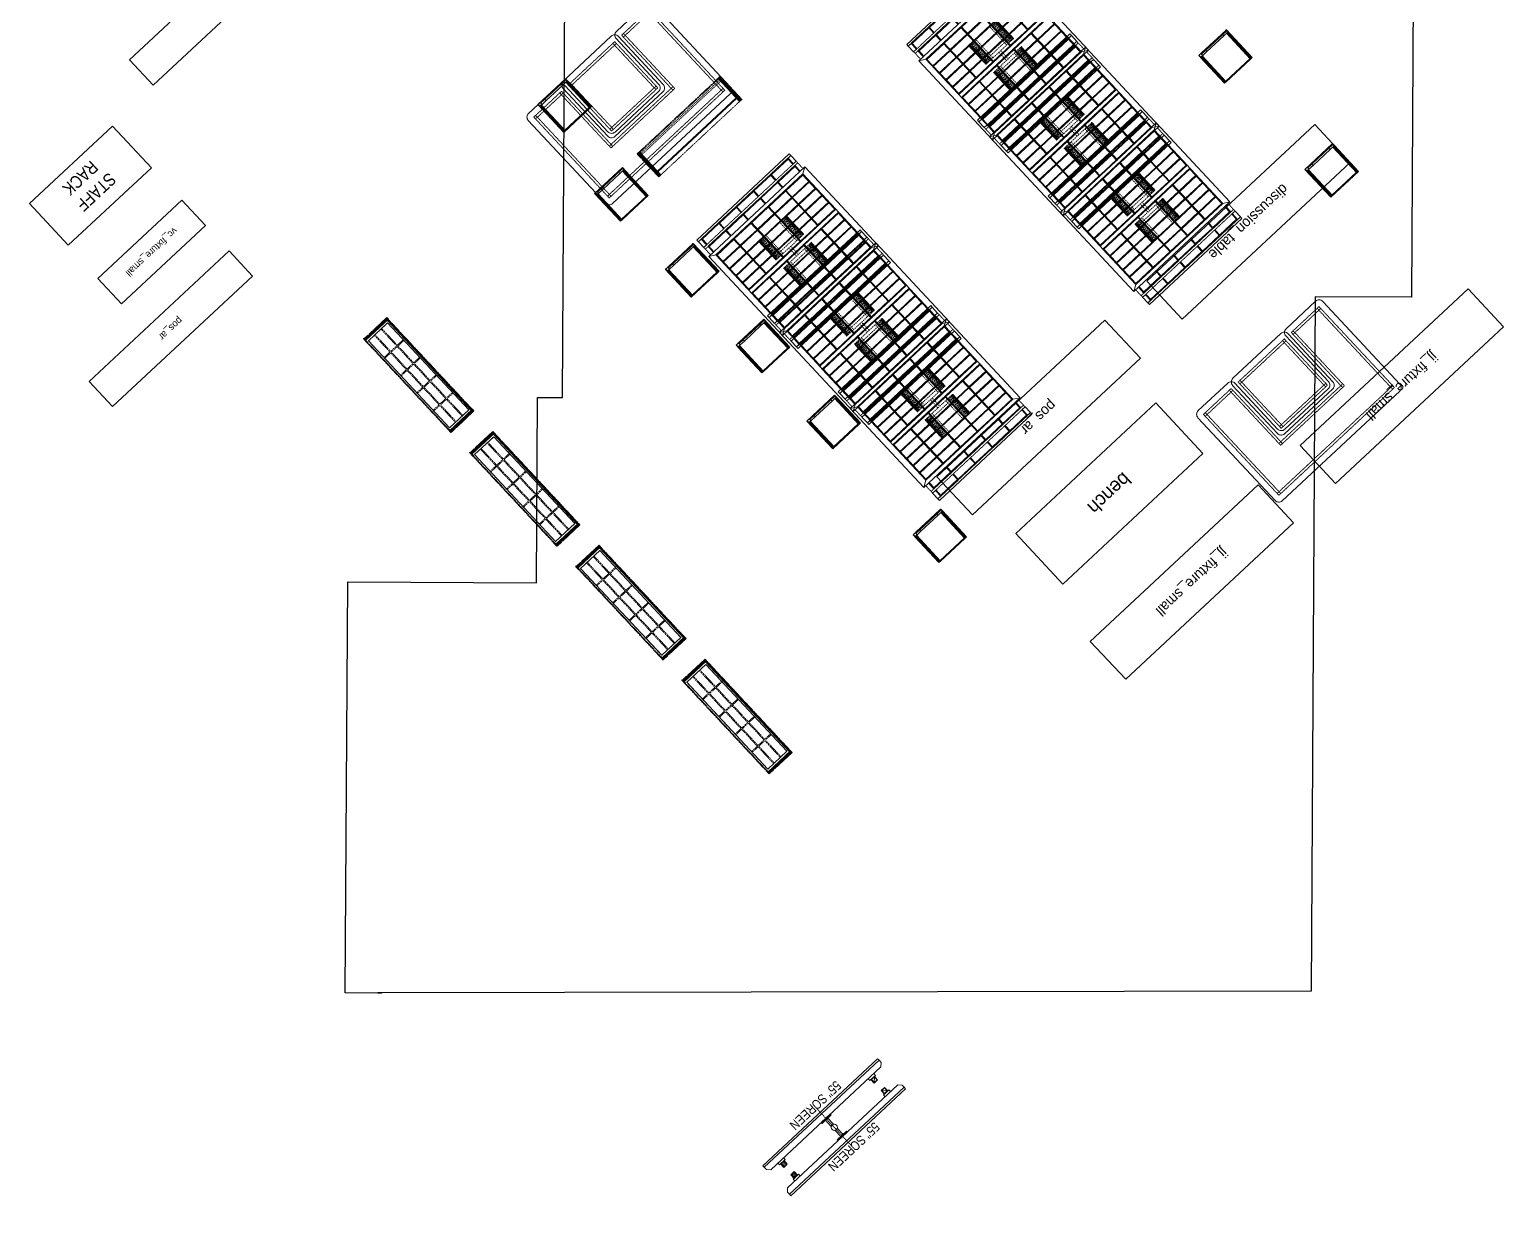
# Model space of a CAD drawing. Header units: metres. Extents: x 4375 to 17286, y -2356 to 13920.
# Drawn here: x 4375 to 16037, y -2356 to 6940 of the extents above; entities that cross this region are included whole.
import ezdxf
from ezdxf.enums import TextEntityAlignment as Align

# ---------------------------------------------------------------- set-up
doc = ezdxf.new("R2010")
doc.units = ezdxf.units.M
for name, pattern in [('a_p6_plan_L18$0$HIDDEN', [0.375, 0.25, -0.125]), ('ACAD_ISO03W100', [30, 12, -18]), ('DASHDOT2', [0.5, 0.25, -0.125, 0, -0.125])]:
    doc.linetypes.add(name, pattern=pattern)
for name, color, linetype in [('FixtureLabels', 2, 'Continuous'), ('Fixtures', 3, 'Continuous'), ('FloorPlan', 1, 'Continuous')]:
    doc.layers.add(name, color=color, linetype=linetype)
for name, color, linetype, lineweight in [('I-LK DIM', 252, 'Continuous', 5), ('I-LK EQPMT', 3, 'Continuous', 18), ('I-LK FF&E', 1, 'Continuous', 9), ('I-LK IT', 3, 'Continuous', 18), ('I-LK TEXT', 31, 'Continuous', 5), ('LN-ELEVATION-1', 81, 'Continuous', 13), ('LN-ELEVATION-2', 103, 'Continuous', 20), ('LN-ELEVATION-3', 125, 'a_p6_plan_L18$0$HIDDEN', 18), ('LN-ELEVATION-4', 145, 'Continuous', 13), ('LN-ELEVATION-5', 167, 'Continuous', 5), ('LN-HATCH', 251, 'Continuous', 0)]:
    doc.layers.add(name, color=color, linetype=linetype, lineweight=lineweight)
doc.styles.add('LK TXT', font='Arial Narrow.ttf')
pattern_1 = [(45, (7858558.917, 3503823.203), (-4.4901280605, 4.4901280605), [])]
pattern_2 = [(45, (4208834.247, 1706614.74), (-4.4901280605, 4.4901280605), [])]
pattern_3 = [(45, (4209134.247, 1706614.74), (-4.4901280605, 4.4901280605), [])]

# ---------------------------------------------------------------- blocks, each defined once
blk = doc.blocks.new('STAFF_RACK_1')
at = {"layer": 'I-LK FF&E'}
blk.add_lwpolyline([(900, 468), (0, 468), (0, 18), (900, 18)], close=True, dxfattribs=at)
at = {"layer": 'I-LK TEXT', "color": 0, "linetype": 'Continuous', "ltscale": 3, "insert": (-98, 361), "char_height": 100, "attachment_point": 1, "style": 'LK TXT'}
blk.add_mtext_dynamic_manual_height_columns('\\pxqc;STAFF\\P RACK', width=1099.49, gutter_width=1, heights=[0], dxfattribs=at)
blk = doc.blocks.new('1010mm vc plan')
at = {"layer": 'LN-HATCH', "ltscale": 0.5}
h = blk.add_hatch(dxfattribs=at)
h.set_pattern_fill('ANSI31', color=256, scale=2)
h.set_pattern_definition([(45, (3761554.586, 1795022.936), (-4.490128061, 4.490128061), [])])
h.paths.add_polyline_path([(-505, 24), (-505, -166), (-499, -166), (-499, -176), (-505, -176), (-505, -220), (-487, -220), (-487, 24)])
h = blk.add_hatch(dxfattribs=at)
h.set_pattern_fill('ANSI31', color=256, scale=2)
h.set_pattern_definition(pattern_1)
h.paths.add_polyline_path([(505, 24), (505, -166), (499, -166), (499, -176), (505, -176), (505, -220), (487, -220), (487, 24)])
h = blk.add_hatch(dxfattribs=at)
h.set_pattern_fill('ANSI31', color=256, scale=2)
h.set_pattern_definition([(45, (7858741.917, 3503823.203), (-4.4901280605, 4.4901280605), [])])
h.paths.add_polyline_path([(-470, -220), (-470, -226), (-505, -226), (-505, -220)])
h = blk.add_hatch(dxfattribs=at)
h.set_pattern_fill('ANSI31', color=256, scale=2)
h.set_pattern_definition(pattern_1)
h.paths.add_polyline_path([(477, -220), (477, -226), (512, -226), (512, -220)])
at = {"layer": 'LN-ELEVATION-1', "ltscale": 0.5}
for points in [[(-505, 24), (-505, -166), (-499, -166), (-499, -176), (-505, -176), (-505, -220), (-487, -220), (-487, 24)], [(487, 12), (-487, 12), (-487, 18), (487, 18)], [(505, 24), (505, -166), (499, -166), (499, -176), (505, -176), (505, -220), (487, -220), (487, 24)], [(-470, -220), (-470, -226), (-505, -226), (-505, -220)], [(470, -220), (470, -226), (505, -226), (505, -220)]]:
    blk.add_lwpolyline(points, close=True, dxfattribs=at)
at = {"layer": 'LN-ELEVATION-2', "ltscale": 0.5}
blk.add_lwpolyline([(470, 0), (-470, 0), (-470, -208), (470, -208)], close=True, dxfattribs=at)
at = {"layer": 'LN-ELEVATION-3', "ltscale": 0.5}
for p, q in [((-487, 24), (487, 24)), ((-470, -220), (470, -220)), ((470, -226), (-470, -226))]:
    blk.add_line(p, q, dxfattribs=at)
for points in [[(-470, 0), (-289, 0), (-289, -64), (-470, -64)], [(-281, 0), (-99, 0), (-99, -64), (-281, -64)], [(-91, 0), (91, 0), (91, -64), (-91, -64)], [(99, 0), (281, 0), (281, -64), (99, -64)], [(289, 0), (470, 0), (470, -64), (289, -64)], [(-470, -136), (-289, -136), (-289, -72), (-470, -72)], [(-281, -72), (-99, -72), (-99, -136), (-281, -136)], [(-91, -72), (91, -72), (91, -136), (-91, -136)], [(99, -72), (281, -72), (281, -136), (99, -136)], [(289, -72), (470, -72), (470, -136), (289, -136)], [(-470, -144), (-289, -144), (-289, -208), (-470, -208)], [(-281, -144), (-99, -144), (-99, -208), (-281, -208)], [(-91, -144), (91, -144), (91, -208), (-91, -208)], [(99, -144), (281, -144), (281, -208), (99, -208)], [(289, -144), (470, -144), (470, -208), (289, -208)]]:
    blk.add_lwpolyline(points, close=True, dxfattribs=at)
blk = doc.blocks.new('VC_FIXTURE_MEDIUM_5')
at = {"layer": 'I-LK FF&E', "xscale": -1}
blk.add_blockref('1010MM VC PLAN', (512, 226), dxfattribs=at)
blk = doc.blocks.new('VC_FIXTURE_MEDIUM_6')
at = {"layer": 'I-LK FF&E', "xscale": -1}
blk.add_blockref('1010MM VC PLAN', (512, 226), dxfattribs=at)
blk = doc.blocks.new('VC_FIXTURE_MEDIUM_7')
at = {"layer": 'I-LK FF&E', "xscale": -1}
blk.add_blockref('1010MM VC PLAN', (512, 226), dxfattribs=at)
blk = doc.blocks.new('VC_FIXTURE_MEDIUM_8')
at = {"layer": 'I-LK FF&E', "xscale": -1}
blk.add_blockref('1010MM VC PLAN', (512, 226), dxfattribs=at)
blk = doc.blocks.new('nesting tables')
at = {"layer": 'LN-ELEVATION-1'}
blk.add_lwpolyline([(315, 487.5), (635, 487.5, -0.4142136), (675, 447.5), (675, -447.5, -0.4142136), (635, -487.5), (-635, -487.5, -0.4142136), (-675, -447.5), (-675, 447.5, -0.4142136), (-635, 487.5), (-315, 487.5, -0.4142136), (-275, 447.5), (-275, -47.5, 0.4142136), (-235, -87.5), (235, -87.5, 0.4142136), (275, -47.5), (275, 447.5, -0.4142136)], format="xyb", close=True, dxfattribs=at)
at = {"layer": 'LN-ELEVATION-2', "color": 0, "linetype": 'ByBlock', "lineweight": -2}
blk.add_lwpolyline([(-300, 447.5), (-300, -72.5, 0.4142136), (-260, -112.5), (260, -112.5, 0.4142136), (300, -72.5), (300, 447.5, 0.4142136), (260, 487.5), (-260, 487.5, 0.4142136)], format="xyb", close=True, dxfattribs=at)
at = {"layer": 'LN-ELEVATION-3'}
for points in [[(325, 437.5), (625, 437.5), (625, -437.5), (-625, -437.5), (-625, 437.5), (-325, 437.5), (-325, -137.5), (325, -137.5)], [(-605, 417.5), (-605, 437.5), (-625, 437.5), (-625, 417.5)], [(345, 417.5), (605, 417.5), (605, -417.5), (-605, -417.5), (-605, 417.5), (-345, 417.5), (-345, -157.5), (345, -157.5)], [(-325, 437.5), (-325, 417.5), (-345, 417.5), (-345, 437.5)], [(-250, 437.5), (-250, -62.5), (250, -62.5), (250, 437.5)], [(-230, 417.5), (-230, 437.5), (-250, 437.5), (-250, 417.5)], [(-230, 417.5), (-230, -42.5), (230, -42.5), (230, 417.5)], [(230, 417.5), (230, 437.5), (250, 437.5), (250, 417.5)], [(345, 417.5), (345, 437.5), (325, 437.5), (325, 417.5)], [(605, 417.5), (605, 437.5), (625, 437.5), (625, 417.5)], [(-230, -42.5), (-230, -62.5), (-250, -62.5), (-250, -42.5)], [(230, -42.5), (230, -62.5), (250, -62.5), (250, -42.5)], [(-325, -137.5), (-325, -157.5), (-345, -157.5), (-345, -137.5)], [(325, -137.5), (325, -157.5), (345, -157.5), (345, -137.5)], [(-605, -417.5), (-605, -437.5), (-625, -437.5), (-625, -417.5)], [(605, -417.5), (605, -437.5), (625, -437.5), (625, -417.5)]]:
    blk.add_lwpolyline(points, close=True, dxfattribs=at)
blk = doc.blocks.new('SOFA_6')
at = {"layer": 'I-LK FF&E', "rotation": 180}
blk.add_blockref('NESTING TABLES', (675, 487.5), dxfattribs=at)
blk = doc.blocks.new('mirror unit see thru')
at = {"layer": 'LN-HATCH', "ltscale": 0.5}
h = blk.add_hatch(dxfattribs=at)
h.set_pattern_fill('ANSI31', color=256, scale=2)
h.set_pattern_definition([(45, (4060070.797, 1708569.446), (-4.4901280605, 4.4901280605), [])])
h.paths.add_polyline_path([(-150, 0), (-132, 0), (-132, -279), (-150, -279)])
h.paths.add_polyline_path([(-132, -6), (132, -6), (132, 0), (-132, 0)])
h.paths.add_polyline_path([(150, 0), (132, 0), (132, -279), (150, -279)])
at = {"layer": 'Defpoints'}
blk.add_lwpolyline([(150, -300), (-150, -300), (-150, 0), (150, 0)], close=True, dxfattribs=at)
at = {"layer": 'LN-ELEVATION-1'}
for points in [[(-150, 0), (-132, 0), (-132, -279), (-150, -279)], [(-132, -6), (132, -6), (132, 0), (-132, 0)], [(150, 0), (132, 0), (132, -279), (150, -279)], [(-103, -293), (-103, -279), (-148, -279), (-148, -300), (-139, -300), (-139, -298.5), (-146.5, -298.5), (-146.5, -293)], [(80, -293), (80, -279), (125, -279), (125, -300), (116, -300), (116, -298.5), (123.5, -298.5), (123.5, -293)], [(142, -300), (142, -298.5), (146.5, -298.5), (146.5, -280.5), (125, -280.5), (125, -279), (148, -279), (148, -300)]]:
    blk.add_lwpolyline(points, close=True, dxfattribs=at)
at = {"layer": 'LN-ELEVATION-2', "color": 4, "lineweight": 0}
blk.add_lwpolyline([(-146.5, -293), (123.5, -293), (123.5, -298.5), (-146.5, -298.5)], close=True, dxfattribs=at)
at = {"layer": 'LN-ELEVATION-2'}
blk.add_lwpolyline([(-103, -293), (80, -293), (80, -279), (-103, -279)], close=True, dxfattribs=at)
at = {"layer": 'LN-ELEVATION-4', "ltscale": 0.5}
blk.add_line((116, -300), (-139, -300), dxfattribs=at)
blk = doc.blocks.new('MIRROR_2')
at = {"layer": 'I-LK FF&E'}
blk.add_blockref('MIRROR UNIT SEE THRU', (150, 300), dxfattribs=at)
blk = doc.blocks.new('jj 900')
at = {"layer": 'LN-HATCH', "ltscale": 0.5}
h = blk.add_hatch(dxfattribs=at)
h.set_pattern_fill('ANSI31', color=256, scale=50)
h.set_pattern_definition([(45, (0, 0), (-4.419417, 4.419417), [])])
h.paths.add_polyline_path([(-912, 0), (-912, -190), (-906, -190), (-906, -200), (-912, -200), (-912, -244), (-887, -244), (-887, 0)])
h = blk.add_hatch(dxfattribs=at)
h.set_pattern_fill('ANSI31', color=256, scale=2)
h.set_pattern_definition(pattern_2)
h.paths.add_polyline_path([(-12, 0), (-12, -190), (-18, -190), (-18, -200), (-12, -200), (-12, -244), (-37, -244), (-37, 0)])
h = blk.add_hatch(dxfattribs=at)
h.set_pattern_fill('ANSI31', color=256, scale=2)
h.set_pattern_definition(pattern_3)
h.paths.add_polyline_path([(-37, -40), (-887, -40), (-887, -34), (-37, -34)])
h = blk.add_hatch(dxfattribs=at)
h.set_pattern_fill('ANSI31', color=256, scale=2)
h.set_pattern_definition(pattern_3)
h.paths.add_polyline_path([(-877, -244), (-877, -250), (-912, -250), (-912, -244)])
h = blk.add_hatch(dxfattribs=at)
h.set_pattern_fill('ANSI31', color=256, scale=2)
h.set_pattern_definition(pattern_2)
h.paths.add_polyline_path([(-47, -244), (-47, -250), (-12, -250), (-12, -244)])
at = {"layer": 'LN-ELEVATION-1', "ltscale": 0.5}
for points in [[(-912, 0), (-912, -190), (-906, -190), (-906, -200), (-912, -200), (-912, -244), (-887, -244), (-887, 0)], [(-12, 0), (-12, -190), (-18, -190), (-18, -200), (-12, -200), (-12, -244), (-37, -244), (-37, 0)], [(-37, -40), (-887, -40), (-887, -34), (-37, -34)], [(-877, -244), (-877, -250), (-912, -250), (-912, -244)], [(-47, -244), (-47, -250), (-12, -250), (-12, -244)]]:
    blk.add_lwpolyline(points, close=True, dxfattribs=at)
at = {"layer": 'LN-ELEVATION-3', "ltscale": 0.5}
for p, q in [((-887, 0), (-37, 0)), ((-877, -244), (-47, -244)), ((-47, -250), (-877, -250))]:
    blk.add_line(p, q, dxfattribs=at)
at = {"layer": 'LN-ELEVATION-4', "linetype": 'ACAD_ISO03W100', "ltscale": 0.05}
blk.add_lwpolyline([(-887, -220), (-37, -220), (-37, -232), (-887, -232)], close=True, dxfattribs=at)
blk = doc.blocks.new('JJ_FIXTURE_MEDIUM_1')
at = {"layer": 'I-LK FF&E'}
blk.add_blockref('JJ 900', (912, 250), dxfattribs=at)
blk = doc.blocks.new('MIRROR_4')
at = {"layer": 'I-LK FF&E'}
blk.add_blockref('MIRROR UNIT SEE THRU', (150, 300), dxfattribs=at)
blk = doc.blocks.new('euro mirror')
at = {"layer": 'LN-ELEVATION-4', "linetype": 'ACAD_ISO03W100', "ltscale": 0.1}
blk.add_lwpolyline([(0, 47), (0, -41), (-20, -41), (-20, 47)], close=True, dxfattribs=at)
at = {"layer": 'LN-ELEVATION-5', "linetype": 'ACAD_ISO03W100', "ltscale": 0.1}
for p, q in [((-160, 247), (-160, 47)), ((-160, 247), (-160, 47)), ((-159, 247), (-159, 47)), ((-159, 247), (-159, 47)), ((-158, 247), (-158, 47)), ((-158, 247), (-158, 47)), ((-157, 247), (-157, 47)), ((-156, 247), (-156, 47)), ((-154, 247), (-154, 47)), ((-151, 247), (-151, 47)), ((-146, 247), (-146, 47)), ((-141, 247), (-141, 47)), ((-135, 247), (-135, 47)), ((-128, 247), (-128, 47)), ((-120, 247), (-120, 47)), ((-111, 247), (-111, 47)), ((-102, 247), (-102, 47)), ((-85, 247), (-85, 47)), ((65, 247), (65, 47)), ((82, 247), (82, 47)), ((91, 247), (91, 47)), ((100, 247), (100, 47)), ((108, 247), (108, 47)), ((115, 247), (115, 47)), ((121, 247), (121, 47)), ((126, 247), (126, 47)), ((131, 247), (131, 47)), ((134, 247), (134, 47)), ((136, 247), (136, 47)), ((137, 247), (137, 47)), ((138, 247), (138, 47)), ((138, 247), (138, 47)), ((139, 247), (139, 47)), ((139, 247), (139, 47)), ((140, 247), (140, 47)), ((140, 247), (140, 47)), ((-160, -41), (-160, -241)), ((-160, -41), (-160, -241)), ((-159, -41), (-159, -241)), ((-159, -41), (-159, -241)), ((-158, -41), (-158, -241)), ((-158, -41), (-158, -241)), ((-157, -41), (-157, -241)), ((-156, -41), (-156, -241)), ((-154, -41), (-154, -241)), ((-151, -41), (-151, -241)), ((-146, -41), (-146, -241)), ((-141, -41), (-141, -241)), ((-135, -41), (-135, -241)), ((-128, -41), (-128, -241)), ((-120, -41), (-120, -241)), ((-111, -41), (-111, -241)), ((-102, -41), (-102, -241)), ((-85, -41), (-85, -241)), ((65, -41), (65, -241)), ((82, -41), (82, -241)), ((91, -41), (91, -241)), ((100, -41), (100, -241)), ((108, -41), (108, -241)), ((115, -41), (115, -241)), ((121, -41), (121, -241)), ((126, -41), (126, -241)), ((131, -41), (131, -241)), ((134, -41), (134, -241)), ((136, -41), (136, -241)), ((137, -41), (137, -241)), ((138, -41), (138, -241)), ((138, -41), (138, -241)), ((139, -41), (139, -241)), ((139, -41), (139, -241)), ((140, -41), (140, -241)), ((140, -41), (140, -241))]:
    blk.add_line(p, q, dxfattribs=at)
for points in [[(140, 73), (140, 247), (-160, 247), (-160, 73)], [(140, -67), (140, -241), (-160, -241), (-160, -67)]]:
    blk.add_lwpolyline(points, dxfattribs=at)
for points in [[(140, 73), (140, 47), (-160, 47), (-160, 73)], [(140, -41), (140, -67), (-160, -67), (-160, -41)]]:
    blk.add_lwpolyline(points, close=True, dxfattribs=at)
blk = doc.blocks.new('eurocenter 1040')
at = {"layer": 'LN-ELEVATION-1'}
for points in [[(-470, -327), (470, -327), (470, 468), (-470, 468)], [(-470, 85), (470, 85), (470, 468), (-470, 468)], [(-283, 85), (-277, 85), (-277, 468), (-283, 468)], [(-96, 85), (-90, 85), (-90, 468), (-96, 468)], [(90, 85), (96, 85), (96, 468), (90, 468)], [(277, 85), (283, 85), (283, 468), (277, 468)], [(-470, 387), (-283, 387), (-283, 393), (-470, 393)], [(-277, 387), (-96, 387), (-96, 393), (-277, 393)], [(-90, 387), (90, 387), (90, 393), (-90, 393)], [(96, 387), (277, 387), (277, 393), (96, 393)], [(283, 387), (470, 387), (470, 393), (283, 393)], [(-470, 311), (-283, 311), (-283, 317), (-470, 317)], [(-470, 236), (-283, 236), (-283, 242), (-470, 242)], [(-277, 311), (-96, 311), (-96, 317), (-277, 317)], [(-277, 236), (-96, 236), (-96, 242), (-277, 242)], [(-90, 311), (90, 311), (90, 317), (-90, 317)], [(-90, 236), (90, 236), (90, 242), (-90, 242)], [(96, 311), (277, 311), (277, 317), (96, 317)], [(96, 236), (277, 236), (277, 242), (96, 242)], [(283, 311), (470, 311), (470, 317), (283, 317)], [(283, 236), (470, 236), (470, 242), (283, 242)], [(-470, 160), (-283, 160), (-283, 166), (-470, 166)], [(-277, 160), (-96, 160), (-96, 166), (-277, 166)], [(-90, 160), (90, 160), (90, 166), (-90, 166)], [(96, 160), (277, 160), (277, 166), (96, 166)], [(283, 160), (470, 160), (470, 166), (283, 166)], [(-470, 85), (470, 85), (470, 55), (-470, 55)], [(-470, 55), (470, 55), (470, -327), (-470, -327)], [(-283, 55), (-277, 55), (-277, -327), (-283, -327)], [(-96, 55), (-90, 55), (-90, -327), (-96, -327)], [(90, 55), (96, 55), (96, -327), (90, -327)], [(277, 55), (283, 55), (283, -327), (277, -327)], [(-470, -20), (-283, -20), (-283, -26), (-470, -26)], [(-470, -96), (-283, -96), (-283, -102), (-470, -102)], [(-277, -20), (-96, -20), (-96, -26), (-277, -26)], [(-277, -96), (-96, -96), (-96, -102), (-277, -102)], [(-90, -20), (90, -20), (90, -26), (-90, -26)], [(-90, -96), (90, -96), (90, -102), (-90, -102)], [(96, -20), (277, -20), (277, -26), (96, -26)], [(96, -96), (277, -96), (277, -102), (96, -102)], [(283, -20), (470, -20), (470, -26), (283, -26)], [(283, -96), (470, -96), (470, -102), (283, -102)], [(-470, -171), (-283, -171), (-283, -177), (-470, -177)], [(-277, -171), (-96, -171), (-96, -177), (-277, -177)], [(-90, -171), (90, -171), (90, -177), (-90, -177)], [(96, -171), (277, -171), (277, -177), (96, -177)], [(283, -171), (470, -171), (470, -177), (283, -177)], [(-470, -246), (-283, -246), (-283, -252), (-470, -252)], [(-277, -246), (-96, -246), (-96, -252), (-277, -252)], [(-90, -246), (90, -246), (90, -252), (-90, -252)], [(96, -246), (277, -246), (277, -252), (96, -252)], [(283, -246), (470, -246), (470, -252), (283, -252)]]:
    blk.add_lwpolyline(points, close=True, dxfattribs=at)
for points in [[(-283, 462), (-464, 462), (-464, 317)], [(-96, 462), (-277, 462)], [(90, 462), (-90, 462)], [(277, 462), (96, 462)], [(464, 317), (464, 462), (283, 462)], [(-464, 311), (-464, 242)], [(-464, 236), (-464, 166)], [(464, 242), (464, 311)], [(464, 166), (464, 236)], [(-464, 160), (-464, 91), (-283, 91)], [(283, 91), (464, 91), (464, 160)], [(-464, -20), (-464, 49), (-283, 49)], [(-277, 91), (-96, 91)], [(-277, 49), (-96, 49)], [(-90, 91), (90, 91)], [(-90, 49), (90, 49)], [(96, 91), (277, 91)], [(96, 49), (277, 49)], [(283, 49), (464, 49), (464, -20)], [(-464, -96), (-464, -26)], [(-464, -171), (-464, -102)], [(464, -26), (464, -96)], [(464, -102), (464, -171)], [(-283, -321), (-464, -321), (-464, -177)], [(464, -177), (464, -321), (283, -321)], [(-96, -321), (-277, -321)], [(90, -321), (-90, -321)], [(277, -321), (96, -321)]]:
    blk.add_lwpolyline(points, dxfattribs=at)
at = {"layer": 'LN-ELEVATION-2'}
blk.add_lwpolyline([(-520, -357), (520, -357), (520, 498), (-520, 498)], close=True, dxfattribs=at)
for points in [[(-470, 468), (-520, 498)], [(470, 468), (520, 498)], [(-470, -327), (-520, -357)], [(470, -327), (520, -357)]]:
    blk.add_lwpolyline(points, dxfattribs=at)
at = {"layer": 'LN-ELEVATION-3'}
for points in [[(-500, 560), (500, 560), (500, 578), (-500, 578)], [(-500, 498), (-470, 498), (-470, 560), (-500, 560)], [(470, 498), (500, 498), (500, 560), (470, 560)], [(-500, -357), (-470, -357), (-470, -419), (-500, -419)], [(-500, -419), (500, -419), (500, -437), (-500, -437)], [(470, -357), (500, -357), (500, -419), (470, -419)]]:
    blk.add_lwpolyline(points, close=True, dxfattribs=at)
at = {"layer": 'LN-ELEVATION-4'}
for points in [[(-500, 640), (500, 640), (500, 658), (-500, 658)], [(-500, 578), (-470, 578), (-470, 640), (-500, 640)], [(470, 578), (500, 578), (500, 640), (470, 640)], [(-470, 498), (-464, 498), (-464, 560), (-470, 560)], [(-464, 554), (-283, 554), (-283, 560), (-464, 560)], [(-283, 498), (-277, 498), (-277, 560), (-283, 560)], [(-277, 554), (-96, 554), (-96, 560), (-277, 560)], [(-96, 498), (-90, 498), (-90, 560), (-96, 560)], [(-90, 554), (90, 554), (90, 560), (-90, 560)], [(90, 498), (96, 498), (96, 560), (90, 560)], [(96, 554), (277, 554), (277, 560), (96, 560)], [(277, 498), (283, 498), (283, 560), (277, 560)], [(283, 554), (464, 554), (464, 560), (283, 560)], [(464, 498), (470, 498), (470, 560), (464, 560)], [(-500, -437), (-470, -437), (-470, -499), (-500, -499)], [(-470, -357), (-464, -357), (-464, -419), (-470, -419)], [(-464, -413), (-283, -413), (-283, -419), (-464, -419)], [(-283, -357), (-277, -357), (-277, -419), (-283, -419)], [(-277, -413), (-96, -413), (-96, -419), (-277, -419)], [(-96, -357), (-90, -357), (-90, -419), (-96, -419)], [(-90, -413), (90, -413), (90, -419), (-90, -419)], [(90, -357), (96, -357), (96, -419), (90, -419)], [(96, -413), (277, -413), (277, -419), (96, -419)], [(277, -357), (283, -357), (283, -419), (277, -419)], [(283, -413), (464, -413), (464, -419), (283, -419)], [(464, -357), (470, -357), (470, -419), (464, -419)], [(470, -437), (500, -437), (500, -499), (470, -499)], [(-500, -499), (500, -499), (500, -517), (-500, -517)]]:
    blk.add_lwpolyline(points, close=True, dxfattribs=at)
at = {"layer": 'LN-ELEVATION-5'}
for points in [[(-470, 578), (-464, 578), (-464, 640), (-470, 640)], [(-464, 634), (-283, 634), (-283, 640), (-464, 640)], [(-283, 578), (-277, 578), (-277, 640), (-283, 640)], [(-277, 634), (-96, 634), (-96, 640), (-277, 640)], [(-96, 578), (-90, 578), (-90, 640), (-96, 640)], [(-90, 634), (90, 634), (90, 640), (-90, 640)], [(90, 578), (96, 578), (96, 640), (90, 640)], [(96, 634), (277, 634), (277, 640), (96, 640)], [(277, 578), (283, 578), (283, 640), (277, 640)], [(283, 634), (464, 634), (464, 640), (283, 640)], [(464, 578), (470, 578), (470, 640), (464, 640)], [(-470, -437), (-464, -437), (-464, -499), (-470, -499)], [(-283, -437), (-277, -437), (-277, -499), (-283, -499)], [(-96, -437), (-90, -437), (-90, -499), (-96, -499)], [(90, -437), (96, -437), (96, -499), (90, -499)], [(277, -437), (283, -437), (283, -499), (277, -499)], [(464, -437), (470, -437), (470, -499), (464, -499)], [(-464, -493), (-283, -493), (-283, -499), (-464, -499)], [(-277, -493), (-96, -493), (-96, -499), (-277, -499)], [(-90, -493), (90, -493), (90, -499), (-90, -499)], [(96, -493), (277, -493), (277, -499), (96, -499)], [(283, -493), (464, -493), (464, -499), (283, -499)]]:
    blk.add_lwpolyline(points, close=True, dxfattribs=at)
at = {"layer": 'I-LK DIM'}
blk.add_blockref('EURO MIRROR', (10, 67), dxfattribs=at)
blk = doc.blocks.new('EURO_CENTRE_1')
at = {"layer": 'I-LK FF&E'}
blk.add_blockref('EUROCENTER 1040', (520, 517), dxfattribs=at)
blk = doc.blocks.new('EURO_CENTRE_2')
at = {"layer": 'I-LK FF&E'}
blk.add_blockref('EUROCENTER 1040', (520, 517), dxfattribs=at)
blk = doc.blocks.new('MIRROR_6')
at = {"layer": 'I-LK FF&E'}
blk.add_blockref('MIRROR UNIT SEE THRU', (150, 300), dxfattribs=at)
blk = doc.blocks.new('EURO_CENTRE_3')
at = {"layer": 'I-LK FF&E'}
blk.add_blockref('EUROCENTER 1040', (520, 517), dxfattribs=at)
blk = doc.blocks.new('EURO_CENTRE_4')
at = {"layer": 'I-LK FF&E'}
blk.add_blockref('EUROCENTER 1040', (520, 517), dxfattribs=at)
blk = doc.blocks.new('MIRROR_8')
at = {"layer": 'I-LK FF&E'}
blk.add_blockref('MIRROR UNIT SEE THRU', (150, 300), dxfattribs=at)
blk = doc.blocks.new('EURO_CENTRE_5')
at = {"layer": 'I-LK FF&E'}
blk.add_blockref('EUROCENTER 1040', (520, 517), dxfattribs=at)
blk = doc.blocks.new('EURO_CENTRE_6')
at = {"layer": 'I-LK FF&E'}
blk.add_blockref('EUROCENTER 1040', (520, 517), dxfattribs=at)
blk = doc.blocks.new('MIRROR_9')
at = {"layer": 'I-LK FF&E'}
blk.add_blockref('MIRROR UNIT SEE THRU', (150, 300), dxfattribs=at)
blk = doc.blocks.new('MIRROR_10')
at = {"layer": 'I-LK FF&E'}
blk.add_blockref('MIRROR UNIT SEE THRU', (150, 300), dxfattribs=at)
blk = doc.blocks.new('MIRROR_11')
at = {"layer": 'I-LK FF&E'}
blk.add_blockref('MIRROR UNIT SEE THRU', (150, 300), dxfattribs=at)
blk = doc.blocks.new('MIRROR_12')
at = {"layer": 'I-LK FF&E'}
blk.add_blockref('MIRROR UNIT SEE THRU', (150, 300), dxfattribs=at)
blk = doc.blocks.new('SOFA_7')
at = {"layer": 'I-LK FF&E', "rotation": 180}
blk.add_blockref('NESTING TABLES', (675, 487.5), dxfattribs=at)
blk = doc.blocks.new('it 55inch tv')
at = {"layer": 'I-LK EQPMT', "ltscale": 12}
for p, q in [((2111559, 1135690), (2111583, 1135690)), ((2111583, 1135690), (2111608, 1135666)), ((2111608, 1134474), (2111608, 1135666)), ((2111608, 1135588), (2111627, 1135588)), ((2111627, 1135588), (2111627, 1135529)), ((2111627, 1135529), (2111608, 1135529)), ((2111627, 1134611), (2111608, 1134611)), ((2111627, 1134611), (2111627, 1134552)), ((2111608, 1134552), (2111627, 1134552)), ((2111559, 1134449), (2111583, 1134449)), ((2111583, 1134449), (2111608, 1134474))]:
    blk.add_line(p, q, dxfattribs=at)
at = {"layer": 'I-LK EQPMT'}
for p, q in [((2111662, 1135543), (2111631, 1135574)), ((2111662, 1135574), (2111631, 1135543)), ((2111662, 1134597), (2111631, 1134566))]:
    blk.add_line(p, q, dxfattribs=at)
at = {"layer": 'I-LK EQPMT', "ltscale": 12}
blk.add_lwpolyline([(2111543, 1135690), (2111559, 1135690), (2111559, 1134449), (2111543, 1134449)], close=True, dxfattribs=at)
at = {"layer": 'I-LK EQPMT'}
for points in [[(2111627, 1135578), (2111627, 1135540), (2111665, 1135540), (2111665, 1135578)], [(2111631, 1135574), (2111631, 1135543), (2111662, 1135543), (2111662, 1135574)], [(2111627, 1134563), (2111627, 1134601), (2111665, 1134601), (2111665, 1134563)], [(2111631, 1134566), (2111631, 1134597), (2111662, 1134597), (2111662, 1134566)]]:
    blk.add_lwpolyline(points, close=True, dxfattribs=at)
blk = doc.blocks.new('SCREEN_55_1')
at = {"layer": 'I-LK IT', "color": 1, "linetype": 'DASHDOT2', "ltscale": 3}
blk.add_line((621, 23), (621, 512), dxfattribs=at)
at = {"layer": 'I-LK IT'}
for points in [[(671, 365), (571, 365), (571, 355), (671, 355)], [(671, 170), (571, 170), (571, 180), (671, 180)]]:
    blk.add_lwpolyline(points, close=True, dxfattribs=at)
for points in [[(633, 289), (633, 355), (608, 355), (608, 289, -0.267949), (633, 289, 1)], [(633, 246), (633, 180), (608, 180), (608, 246, 0.267949), (633, 246, -1)]]:
    blk.add_lwpolyline(points, format="xyb", dxfattribs=at)
at = {"layer": 'I-LK IT', "color": 1}
blk.add_circle((621, 268), 25, dxfattribs=at)
at = {"layer": 'I-LK IT', "rotation": 270}
blk.add_blockref('IT 55INCH TV', (-1134449, 2111973), dxfattribs=at)
at = {"layer": 'I-LK IT', "xscale": -1, "rotation": 270}
blk.add_blockref('IT 55INCH TV', (-1134449, -2111438), dxfattribs=at)
at = {"layer": 'I-LK TEXT', "color": 0, "linetype": 'Continuous', "ltscale": 3, "char_height": 75, "width": 783.96, "attachment_point": 5, "style": 'LK TXT'}
for insert in [(612, 486), (612, 39)]:
    blk.add_mtext('\\pxqc,t3;55" SCREEN', dxfattribs=dict(at, insert=insert))

msp = doc.modelspace()

# ---------------------------------------------------------------- linework, layer by layer
at = {"layer": 'Fixtures'}
for points in [[(7381, 8764), (5167, 6699), (5353, 6499), (7568, 8564)], [(14545, 6187), (13216, 4948), (13496, 4648), (14825, 5887)], [(5581, 5589), (4916, 4969), (5103, 4769), (5767, 5389)], [(5954, 5189), (4847, 4156), (5033, 3956), (6140, 4989)], [(15757, 4887), (14429, 3648), (14709, 3348), (16037, 4587)], [(12884, 4639), (11555, 3400), (11835, 3100), (13164, 4339)], [(13286, 3985), (12179, 2953), (12552, 2553), (13659, 3585)], [(14097, 3338), (12768, 2099), (13048, 1799), (14376, 3038)]]:
    msp.add_lwpolyline(points, close=True, dxfattribs=at)
at = {"layer": 'FloorPlan'}
msp.add_lwpolyline([(15352, 12425), (15308, 4822), (15308, 4822), (15308, 4822), (15308, 4822), (15308, 4822), (15308, 4822), (15308, 4822), (15308, 4822), (15308, 4821), (15307, 4821), (15307, 4821), (15307, 4821), (15307, 4821), (15307, 4821), (15307, 4821), (15307, 4821), (15307, 4821), (15307, 4821), (15307, 4821), (15307, 4821), (15307, 4821), (14546, 4826), (14515, -666), (14515, -666), (14515, -666), (14515, -666), (14515, -666), (14515, -667), (14515, -667), (14514, -667), (14514, -667), (14514, -667), (14514, -667), (14514, -667), (14514, -667), (14514, -667), (14514, -667), (14514, -667), (14514, -667), (14514, -667), (14514, -667), (14514, -667), (7132, -682), (7158, -682), (7158, -682), (7158, -682), (7158, -682), (7158, -682), (7159, -682), (7159, -682), (7159, -682), (7159, -682), (7159, -682), (7159, -682), (7159, -682), (7159, -683), (7159, -683), (7159, -683), (7159, -683), (7159, -683), (7159, -683), (7159, -683), (7159, -683), (7159, -683), (7159, -683), (7159, -683), (7159, -684), (7159, -684), (7159, -684), (7159, -684), (7159, -684), (7158, -684), (7158, -684), (7158, -684), (7158, -684), (7158, -684), (6875, -682), (6875, -682), (6875, -682), (6875, -682), (6875, -682), (6875, -682), (6875, -682), (6875, -682), (6875, -682), (6875, -682), (6875, -682), (6875, -682), (6875, -682), (6875, -682), (6875, -682), (6875, -682), (6875, -682), (6875, -682), (6875, -682), (6875, -682), (6875, -682), (6874, -682), (6874, -682), (6874, -682), (6874, -682), (6874, -682), (6874, -682), (6874, -682), (6874, -682), (6874, -682), (6874, -682), (6874, -682), (6874, -682), (6874, -682), (6874, -682), (6874, -682), (6874, -682), (6874, -682), (6874, -682), (6874, -682), (6874, -682), (6874, -682), (6874, -682), (6874, -682), (6874, -682), (6874, -682), (6874, -682), (6874, -682), (6874, -682), (6874, -682), (6874, -682), (6874, -682), (6874, -682), (6874, -682), (6874, -682), (6874, -682), (6874, -682), (6874, -682), (6874, -681), (6874, -681), (6874, -681), (6874, -681), (6874, -681), (6874, -681), (6874, -681), (6874, -681), (6874, -681), (6874, -681), (6874, -681), (6874, -681), (6893, 2569), (6893, 2569), (6893, 2569), (6893, 2569), (6893, 2570), (6893, 2570), (6893, 2570), (6893, 2570), (6893, 2570), (6893, 2570), (6893, 2570), (6893, 2570), (6893, 2570), (6893, 2570), (6894, 2570), (6894, 2570), (6894, 2570), (6894, 2570), (8386, 2562), (8394, 4028), (8394, 4028), (8394, 4028), (8394, 4029), (8394, 4029), (8395, 4029), (8395, 4029), (8395, 4029), (8395, 4029), (8395, 4029), (8395, 4029), (8395, 4029), (8395, 4029), (8395, 4029), (8395, 4029), (8395, 4029), (8395, 4029), (8395, 4029), (8592, 4028), (8629, 10411)], dxfattribs=at)

# ---------------------------------------------------------------- block references
for name, p, rotation in [('EURO_CENTRE_1', (12062, 7518), -137), ('SOFA_6', (9282, 7170), -137), ('EURO_CENTRE_3', (12621, 6918), -137), ('MIRROR_9', (13845, 6938), -137), ('MIRROR_2', (8617, 6550), -137), ('JJ_FIXTURE_MEDIUM_1', (9841, 6570), -137), ('EURO_CENTRE_5', (13181, 6318), -137), ('STAFF_RACK_1', (5021, 6189), -137), ('EURO_CENTRE_2', (10401, 5970), -137), ('MIRROR_11', (14685, 6037), -137), ('MIRROR_4', (9066, 5847), -137), ('EURO_CENTRE_4', (10961, 5369), -137), ('MIRROR_6', (9626, 5247), -137), ('SOFA_7', (14580, 4818), -137), ('VC_FIXTURE_MEDIUM_5', (7015, 4495), -47), ('EURO_CENTRE_6', (11520, 4769), -137), ('MIRROR_8', (10185, 4647), -137), ('MIRROR_10', (10745, 4047), -137), ('VC_FIXTURE_MEDIUM_6', (7854, 3595), -47), ('MIRROR_12', (11585, 3146), -137), ('VC_FIXTURE_MEDIUM_7', (8694, 2695), -47), ('VC_FIXTURE_MEDIUM_8', (9533, 1794), -47), ('SCREEN_55_1', (11014, -1126), -137)]:
    msp.add_blockref(name, p, dxfattribs=dict(rotation=rotation))

# ---------------------------------------------------------------- texts
at = {"layer": 'FixtureLabels'}
for s, height, p in [('discussion_table', 82.06, (14020, 5418)), ('vc_fixture_small', 54.71, (5342, 5179)), ('pos_ar', 54.7, (5494, 4572)), ('jj_fixture_small', 82.06, (15233, 4118)), ('pos_ar', 82.1, (12360, 3869)), ('bench', 109.4, (12919, 3269)), ('jj_fixture_small', 82.06, (13572, 2569))]:
    msp.add_text(s, height=height, rotation=-137, dxfattribs=at).set_placement(p, align=Align.MIDDLE_CENTER)

doc.saveas('drawing.dxf')
